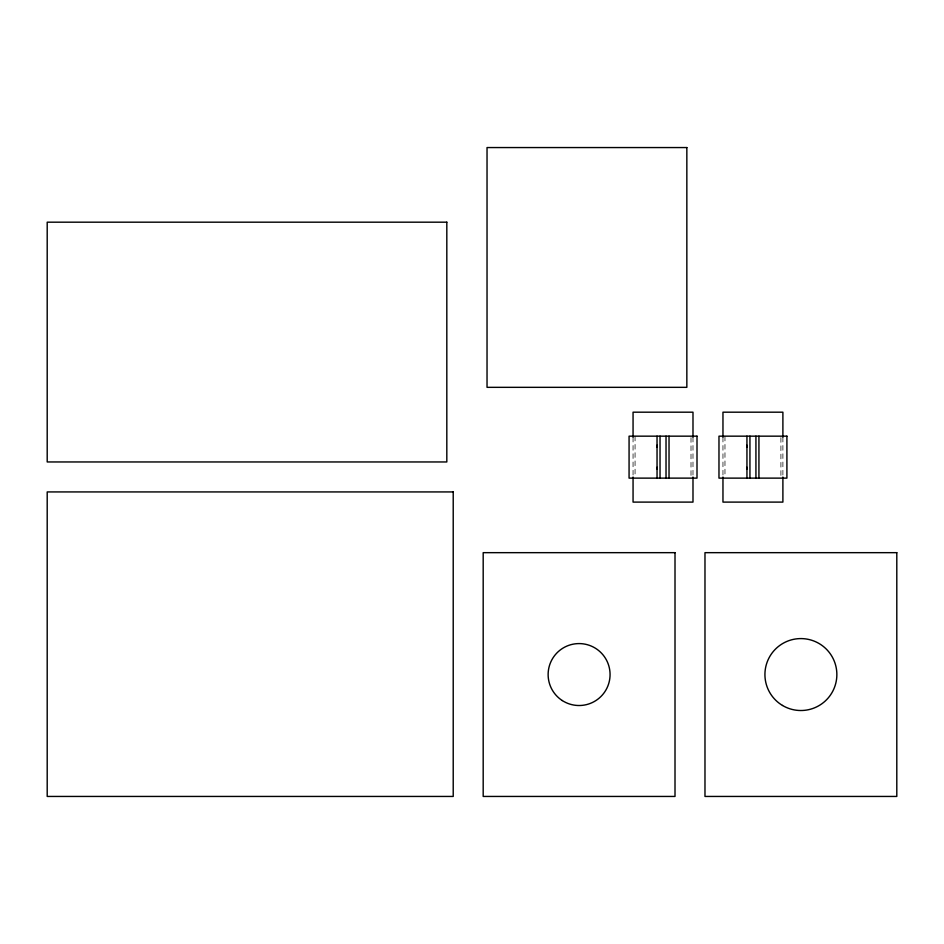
<?xml version="1.0" encoding="UTF-8"?>
<svg xmlns="http://www.w3.org/2000/svg" width="944" height="944" viewBox="0 0 944 944"><rect width="100%" height="100%" fill="white"/><g stroke="black" fill="none" stroke-linecap="round" stroke-linejoin="round"><path stroke-width="0.71" stroke-dasharray="4.72 3.54" d="M782.895 437.249L782.895 475.564M780.912 437.615L780.912 476.673M724.968 436.163L724.968 476.673M722.962 437.249L722.962 475.564M692.99 437.249L692.99 475.564M691.008 437.615L691.008 476.673M635.064 436.163L635.064 476.673M633.058 437.249L633.058 475.564"/><path stroke-width="1.42" d="M657.048 468.991L657.048 467.268M657.048 447.149L657.048 445.238M746.952 468.991L746.952 467.268M746.952 445.238L746.952 447.149M657.048 445.556L657.048 446.748M782.895 437.249L782.895 412.186L722.962 412.186L722.962 437.249M782.895 477.039L782.895 502.102L722.962 502.102L722.962 477.039M758.929 436.163L758.929 478.124M755.932 436.163L755.932 478.124M749.937 436.163L749.937 478.124M746.94 436.163L746.952 478.124M692.99 437.249L692.99 412.186L633.058 412.186L633.058 437.249M692.99 477.039L692.99 502.102L633.058 502.102L633.058 477.039M669.025 436.163L669.025 478.124M666.027 436.163L666.027 478.124M660.033 436.163L660.033 478.124M657.036 436.163L657.048 478.124M686.843 147.559L487.033 147.559L487.033 387.335L686.843 387.335L686.843 147.559M446.819 222.182L47.2 222.182L47.2 461.958L446.819 461.958L446.819 222.182M697.002 436.163L629.07 436.163L629.07 478.124L697.002 478.124L697.002 436.163M786.907 436.163L718.974 436.163L718.974 478.124L786.907 478.124L786.907 436.163M453.214 491.93L47.2 491.93L47.2 796.441L453.214 796.441L453.214 491.93M675.007 552.665L483.186 552.665L483.186 796.441L675.007 796.441L675.007 552.665M896.8 552.665L704.979 552.665L704.979 796.441L896.8 796.441L896.8 552.665M562.235 700.531A30.975 30.975 0 0 0 610.025 676.164A30.975 30.975 0 0 0 565.031 646.959A30.975 30.975 0 0 0 562.235 700.531M782.482 705.451A35.966 35.966 0 0 0 836.856 675.054A35.966 35.966 0 0 0 783.343 643.159A35.966 35.966 0 0 0 782.482 705.451"/></g></svg>
